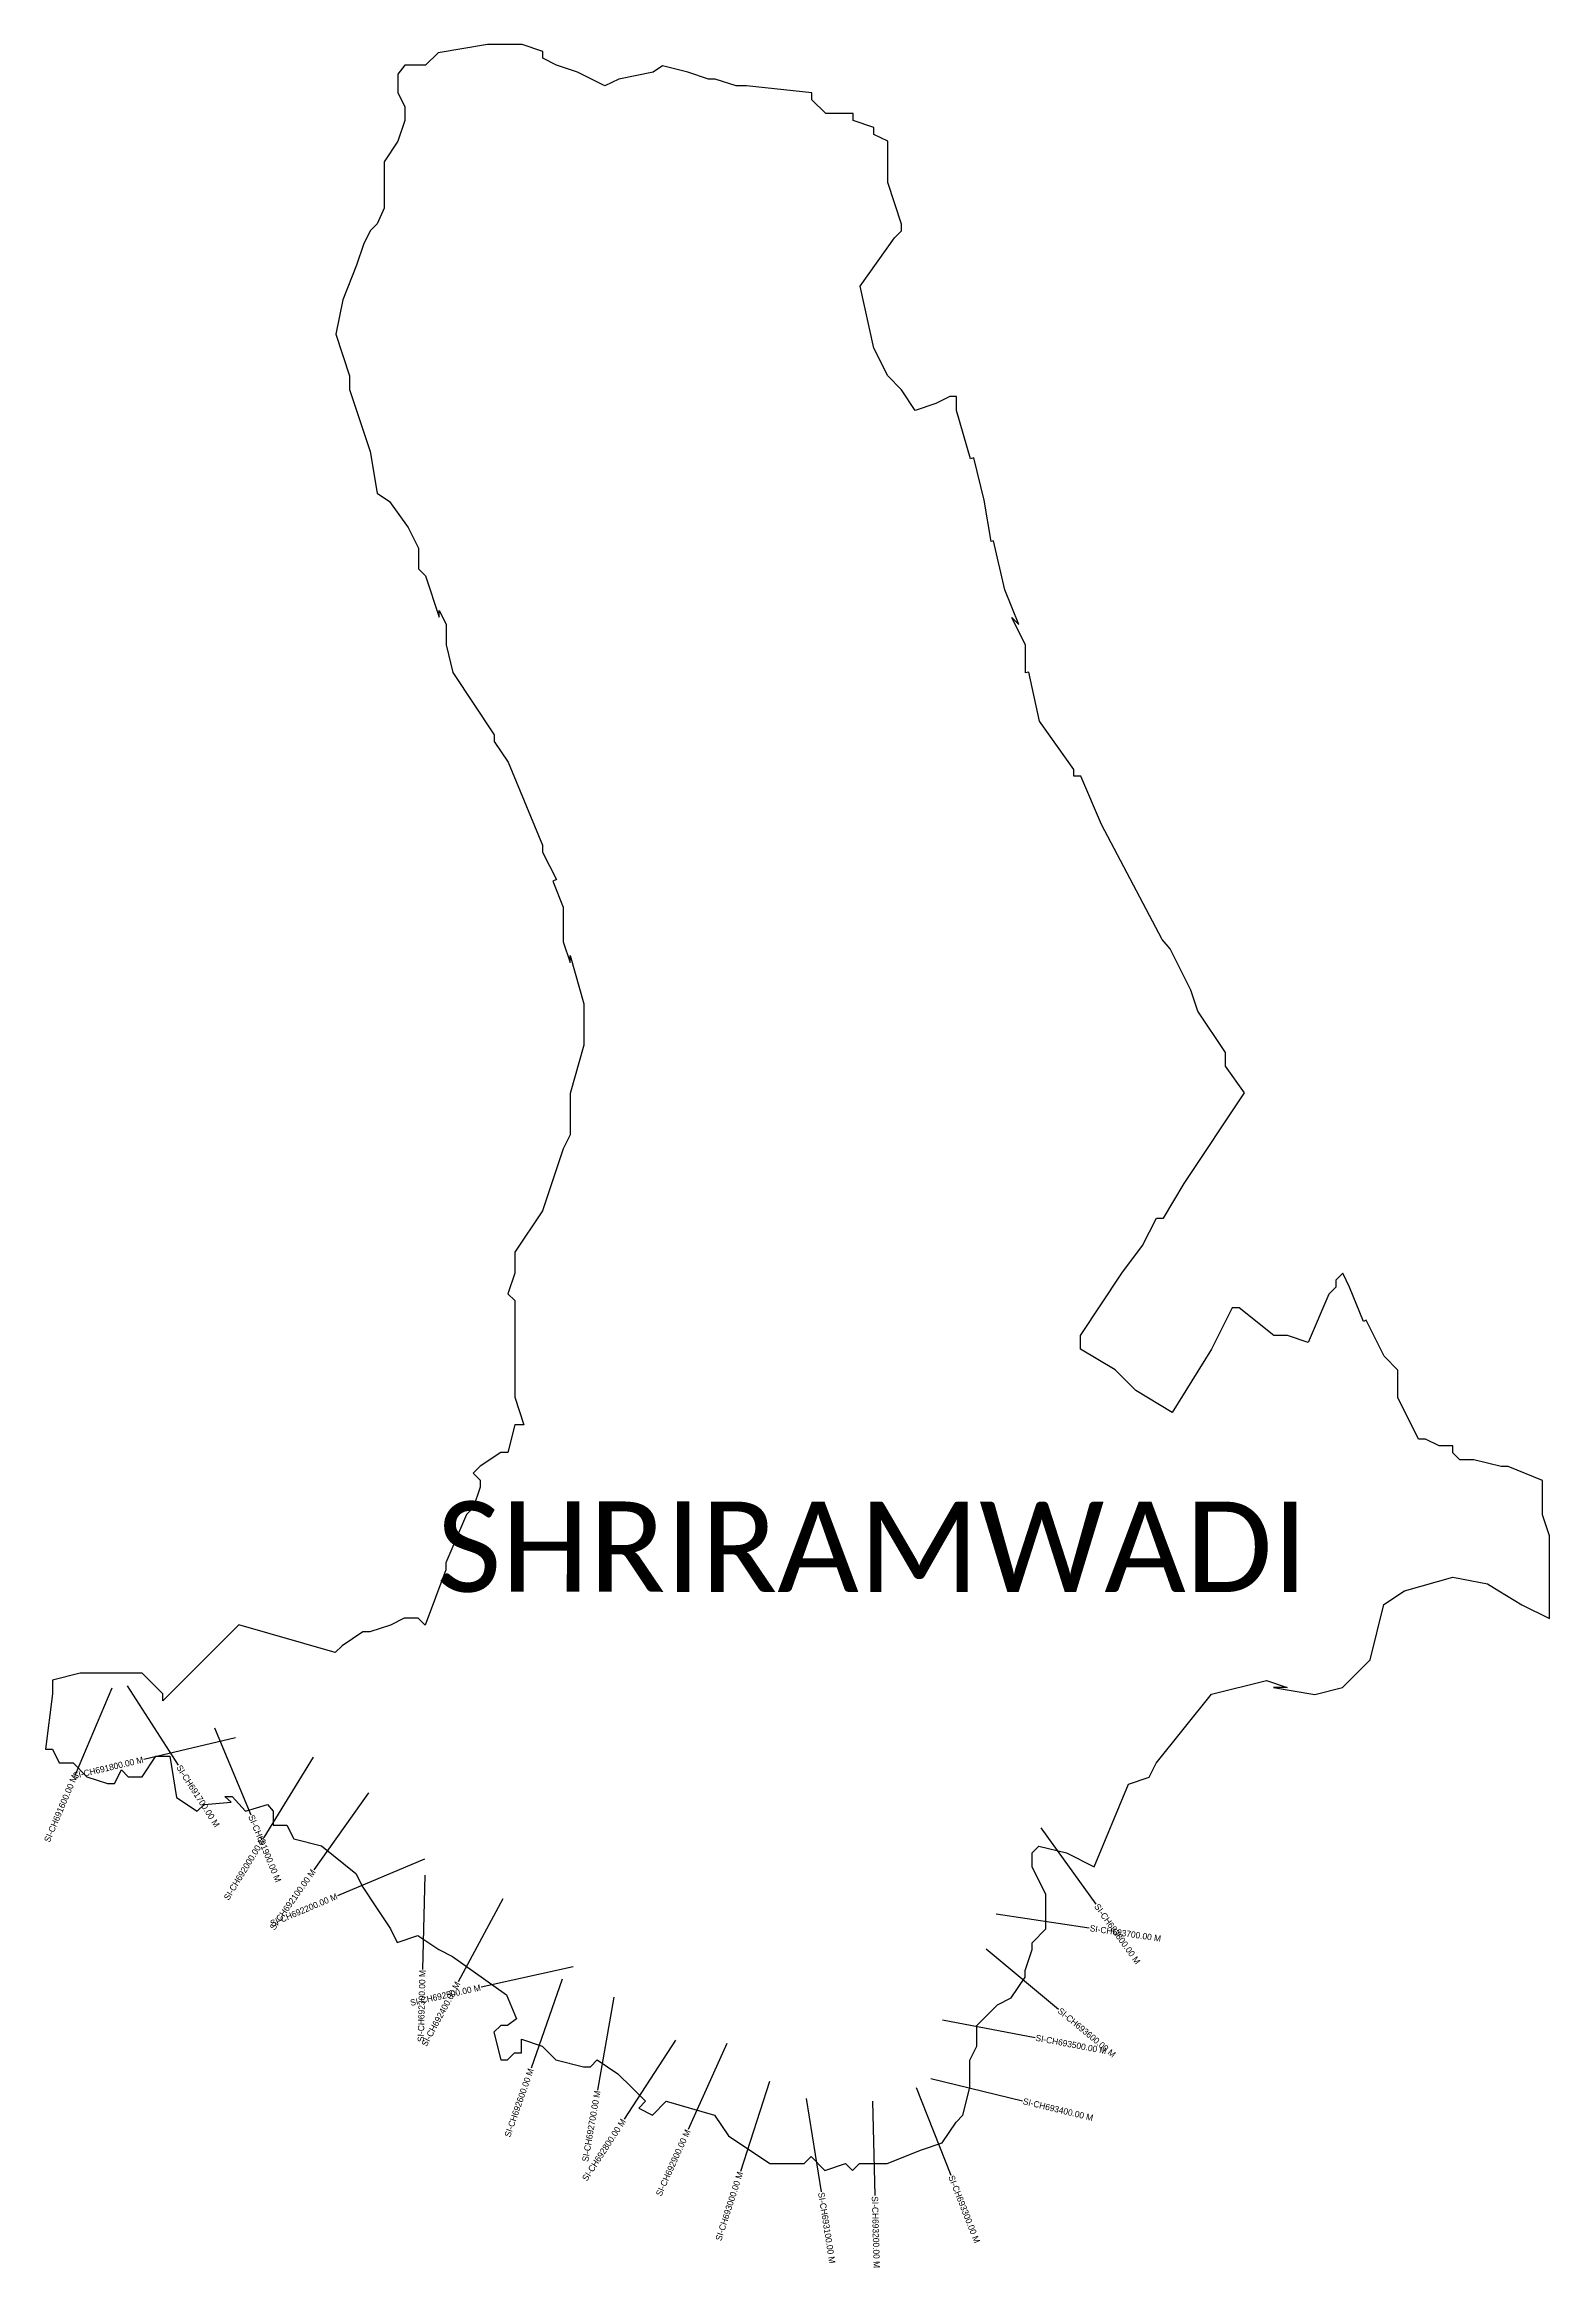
# Model space of a CAD drawing. Header units: metres. Extents: x 341496 to 343891, y 1761940 to 1765476.
import ezdxf
from ezdxf.enums import TextEntityAlignment as Align

# ---------------------------------------------------------------- set-up
doc = ezdxf.new("R2010")
doc.units = ezdxf.units.M
for name, color, linetype in [('CS', 134, 'Continuous'), ('CSMark', 6, 'Continuous'), ('VILLAGE BOUNDRY', 10, 'Continuous'), ('VILLAGE NAME', 250, 'Continuous')]:
    doc.layers.add(name, color=color, linetype=linetype)

msp = doc.modelspace()

# ---------------------------------------------------------------- linework, layer by layer
at = {"layer": 'CS'}
for p, q in [((341603.7, 1762861.8), (341545.1, 1762723.7)), ((341628.3, 1762865.3), (341709.4, 1762739.1)), ((341800.6, 1762782.6), (341654.6, 1762748.4)), ((341767, 1762798.8), (341824.7, 1762660.3)), ((341924, 1762752.1), (341845.6, 1762624.2)), ((342012.1, 1762695), (341925.2, 1762572.7)), ((343082.1, 1762639.7), (343169.7, 1762518)), ((342101, 1762589.9), (341962.8, 1762531.6)), ((342101.5, 1762564.3), (342097.9, 1762414.3)), ((342226, 1762526.7), (342154.9, 1762394.7)), ((343010.7, 1762502.7), (343159, 1762480.4)), ((342337.8, 1762418.2), (342191.3, 1762385.9)), ((342994.8, 1762446.8), (343110.2, 1762351)), ((342320.5, 1762398.7), (342270.9, 1762257.2)), ((342402.4, 1762370.1), (342376.6, 1762222.4)), ((342925.5, 1762334.3), (343072.8, 1762306.1)), ((342500.7, 1762301.6), (342418.7, 1762176.1)), ((342582.5, 1762296.5), (342520.8, 1762159.8)), ((342650, 1762235.8), (342604, 1762093.1)), ((342907.1, 1762240.8), (343052.9, 1762205.3)), ((342708.7, 1762208.9), (342732.2, 1762060.8)), ((342813.9, 1762204.5), (342817.8, 1762054.6)), ((342883.7, 1762226.7), (342938.7, 1762087.2))]:
    msp.add_line(p, q, dxfattribs=at)
at = {"layer": 'VILLAGE BOUNDRY', "ltscale": 0.1, "flags": 128}
msp.add_lwpolyline([(343178.3, 1764235.2), (343145.4, 1764312), (343134.4, 1764312), (343134.4, 1764323), (343079.6, 1764399.9), (343063, 1764477.6), (343057.6, 1764476.8), (343057.6, 1764520.6), (343035.7, 1764564.6), (343046.7, 1764553.6), (343024.7, 1764608.5), (343006.8, 1764686.3), (343002.8, 1764685.4), (342991.9, 1764751.2), (342975.1, 1764818.4), (342969.9, 1764817.1), (342948, 1764894), (342948, 1764915.9), (342937, 1764915.9), (342915.1, 1764904.9), (342882.1, 1764894), (342860.2, 1764926.9), (342838.3, 1764948.9), (342816.3, 1764992.8), (342794.4, 1765091.6), (342849.3, 1765168.4), (342860.3, 1765179.4), (342860.3, 1765190.4), (342838.4, 1765256.3), (342838.4, 1765322.1), (342816.4, 1765333.1), (342816.4, 1765344.1), (342783.5, 1765355.1), (342783.5, 1765366.1), (342739.6, 1765366.1), (342717.7, 1765388), (342717.7, 1765399), (342613.4, 1765410), (342596.9, 1765410), (342563.9, 1765421), (342553, 1765421), (342520.1, 1765432), (342479.7, 1765442.1), (342465.2, 1765432.1), (342410.3, 1765421.1), (342388.3, 1765410.1), (342344.5, 1765432.1), (342311.5, 1765443.1), (342289.5, 1765454.1), (342289.5, 1765465.1), (342256.6, 1765476), (342201.7, 1765476.1), (342122.7, 1765462.9), (342102.9, 1765443.2), (342070, 1765443.2), (342059, 1765428.8), (342059, 1765399.2), (342069.9, 1765377.3), (342069.9, 1765355.3), (342058.9, 1765322.4), (342037, 1765289.5), (342036.9, 1765215.5), (342025.9, 1765190.7), (342015, 1765179.7), (342004, 1765157.7), (341993, 1765124.8), (341971, 1765069.9), (341960, 1765015.1), (341981.9, 1764949.2), (341981.9, 1764927.2), (342014.8, 1764828.4), (342025.8, 1764762.5), (342045.6, 1764749.3), (342075.2, 1764707.6), (342091.6, 1764674.7), (342091.6, 1764641.8), (342102.6, 1764630.8), (342124.5, 1764564.9), (342124.5, 1764575.9), (342135.5, 1764553.9), (342135.5, 1764521), (342146.4, 1764477.1), (342212.3, 1764378.2), (342212.3, 1764367.3), (342234.2, 1764334.3), (342289.1, 1764202.5), (342289.1, 1764191.6), (342311, 1764147.7), (342305.3, 1764145.4), (342322, 1764103.7), (342321.9, 1764048.8), (342332.9, 1764015.9), (342332.9, 1764026.9), (342354.8, 1763950), (342354.8, 1763884.2), (342332.8, 1763807.3), (342332.8, 1763741.5), (342321.8, 1763719.5), (342288.8, 1763620.7), (342244.9, 1763554.9), (342244.9, 1763521.9), (342233.9, 1763489), (342244.9, 1763478), (342244.8, 1763324.3), (342259.5, 1763280.4), (342244.8, 1763280.4), (342233.8, 1763236.5), (342222.8, 1763236.5), (342189.9, 1763214.6), (342178.9, 1763203.6), (342189.9, 1763192.6), (342189.9, 1763181.6), (342178.9, 1763148.7), (342167.9, 1763137.7), (342135, 1763060.9), (342135, 1763049.9), (342102, 1762962.1), (342091, 1762973.1), (342069.1, 1762973.1), (342047.1, 1762962.1), (342014.2, 1762951.1), (342003.2, 1762951.1), (341970.3, 1762929.2), (341959.3, 1762918.2), (341805.6, 1762962.2), (341684.8, 1762841.5), (341684.8, 1762852.5), (341651.9, 1762885.4), (341553.1, 1762885.4), (341509.1, 1762874.5), (341509.1, 1762852.5), (341498.1, 1762764.7), (341509.1, 1762764.7), (341520.1, 1762742.7), (341542, 1762742.7), (341564, 1762720.8), (341596.9, 1762709.8), (341607.9, 1762709.8), (341618.9, 1762731.7), (341629.8, 1762720.8), (341651.8, 1762720.8), (341673.8, 1762753.7), (341695.7, 1762753.7), (341706.7, 1762687.8), (341739.6, 1762665.8), (341750.6, 1762676.8), (341793.7, 1762680.1), (341783.7, 1762689.5), (341795, 1762689.5), (341816.5, 1762665.8), (341851.6, 1762676.8), (341860.4, 1762665.8), (341860.4, 1762643.8), (341882.3, 1762643.8), (341893.3, 1762621.8), (341937.2, 1762610.9), (341992.1, 1762566.9), (342003, 1762545), (342025, 1762512), (342046.9, 1762479.1), (342057.9, 1762457.1), (342090.8, 1762468.1), (342123.8, 1762446.1), (342145.7, 1762435.1), (342231.7, 1762373.7), (342247.4, 1762335.7), (342233.5, 1762325.3), (342222.5, 1762325.3), (342211.5, 1762314.4), (342222.5, 1762270.5), (342233.5, 1762270.4), (342244.5, 1762281.4), (342255.4, 1762281.4), (342255.4, 1762303.4), (342288.4, 1762292.4), (342310.3, 1762270.4), (342354.2, 1762259.4), (342365.2, 1762259.4), (342376.2, 1762270.4), (342409.1, 1762248.4), (342431.1, 1762226.4), (342453, 1762204.5), (342442, 1762193.5), (342464, 1762182.5), (342486, 1762204.5), (342562.8, 1762182.5), (342584.7, 1762149.6), (342650.6, 1762105.6), (342705.5, 1762105.6), (342716.5, 1762116.6), (342738.4, 1762094.6), (342771.3, 1762105.6), (342782.3, 1762094.6), (342793.3, 1762105.6), (342837.2, 1762105.5), (342892.1, 1762127.5), (342925, 1762138.4), (342947, 1762171.4), (342958, 1762182.4), (342969, 1762226.3), (342969, 1762270.2), (342980, 1762292.1), (342980, 1762325), (343012.9, 1762358), (343034.9, 1762369), (343056.9, 1762401.9), (343056.9, 1762412.8), (343067.9, 1762445.8), (343067.9, 1762456.8), (343089.8, 1762478.7), (343089.9, 1762533.6), (343067.9, 1762577.5), (343067.9, 1762599.5), (343078.9, 1762610.5), (343122.8, 1762599.5), (343166.7, 1762577.5), (343221.6, 1762709.2), (343254.6, 1762720.2), (343265.6, 1762742.1), (343353.5, 1762851.9), (343441.3, 1762873.8), (343474.2, 1762862.8), (343452.3, 1762862.8), (343518.1, 1762851.8), (343562, 1762862.8), (343606, 1762906.7), (343628, 1762994.5), (343660.9, 1763016.4), (343737.8, 1763038.3), (343792.6, 1763027.4), (343810.9, 1763016.4), (343847.5, 1762994.4), (343891.4, 1762972.4), (343891.5, 1763104.2), (343880.5, 1763137.1), (343880.5, 1763192), (343825.6, 1763214), (343814.7, 1763214), (343770.8, 1763225), (343748.8, 1763225), (343737.8, 1763236), (343737.8, 1763246.9), (343715.9, 1763246.9), (343693.9, 1763257.9), (343682.9, 1763257.9), (343650, 1763323.8), (343650.1, 1763367.7), (343628.1, 1763389.7), (343599.6, 1763446.8), (343595.2, 1763444.6), (343573.2, 1763499.5), (343562.3, 1763521.5), (343551.3, 1763510.5), (343551.3, 1763499.5), (343540.3, 1763488.5), (343507.3, 1763411.7), (343474.4, 1763422.7), (343452.5, 1763422.7), (343397.6, 1763466.6), (343386.6, 1763466.6), (343353.7, 1763400.8), (343290.7, 1763300.2), (343232.9, 1763334.9), (343200, 1763367.9), (343145.1, 1763400.8), (343145.1, 1763422.8), (343211, 1763521.6), (343243.9, 1763565.5), (343265.9, 1763609.4), (343276.9, 1763609.4), (343309.8, 1763664.3), (343406, 1763808.5), (343375.7, 1763850.9), (343375.8, 1763872.8), (343331.9, 1763938.7), (343320.9, 1763971.7), (343288, 1764037.5), (343275.1, 1764052.3)], close=True, dxfattribs=at)

# ---------------------------------------------------------------- texts
at = {"layer": 'CSMark'}
for s, rotation, p in [('SI-CH691800.00 M', 13.1855, (341653.6, 1762748.1)), ('SI-CH691600.00 M', 67.018, (341544.7, 1762722.8)), ('SI-CH692000.00 M', 58.4947, (341845.1, 1762623.4)), ('SI-CH692100.00 M', 54.5889, (341924.6, 1762571.9)), ('SI-CH692200.00 M', 22.8813, (341961.9, 1762531.2)), ('SI-CH692300.00 M', 88.6378, (342097.9, 1762413.3)), ('SI-CH692500.00 M', 12.4313, (342190.4, 1762385.7)), ('SI-CH692400.00 M', 61.6926, (342154.4, 1762393.8)), ('SI-CH692600.00 M', 70.6775, (342270.6, 1762256.2)), ('SI-CH692700.00 M', 80.0918, (342376.4, 1762221.4)), ('SI-CH692800.00 M', 56.8334, (342418.1, 1762175.2)), ('SI-CH692900.00 M', 65.7232, (342520.4, 1762158.9)), ('SI-CH693000.00 M', 72.1414, (342603.7, 1762092.1))]:
    msp.add_text(s, height=10, rotation=rotation, dxfattribs=at).set_placement(p, align=Align.MIDDLE_RIGHT)
for s, rotation, p in [('SI-CH691700.00 M', 302.7229, (341709.9, 1762738.2)), ('SI-CH691900.00 M', 292.6057, (341825.1, 1762659.4)), ('SI-CH693800.00 M', 305.7572, (343170.3, 1762517.2)), ('SI-CH693700.00 M', 351.4378, (343160, 1762480.2)), ('SI-CH693600.00 M', 320.3148, (343111, 1762350.4)), ('SI-CH693500.00 M', 349.1704, (343073.8, 1762305.9)), ('SI-CH693400.00 M', 346.2888, (343053.8, 1762205)), ('SI-CH693100.00 M', 279.0143, (342732.4, 1762059.8)), ('SI-CH693300.00 M', 291.5149, (342939.1, 1762086.2)), ('SI-CH693200.00 M', 271.4987, (342817.9, 1762053.6))]:
    msp.add_text(s, height=10, rotation=rotation, dxfattribs=at).set_placement(p, align=Align.MIDDLE_LEFT)
at = {"layer": 'VILLAGE NAME', "insert": (342120.6, 1763158.7), "char_height": 143.7, "attachment_point": 1, "rotation": 359.9793}
msp.add_mtext_dynamic_manual_height_columns('{\\fCalibri|b0|i0|c0|p34;SHRIRAMWADI}', width=1418, gutter_width=718.5, heights=[0], dxfattribs=at)

doc.saveas('drawing.dxf')
